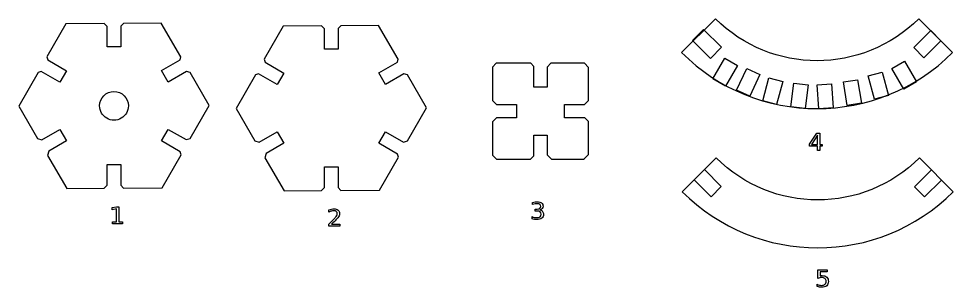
# Model space of a CAD drawing. Extents: x 7 to 424, y 205 to 291.
# Drawn here: x 6.9 to 201.9, y 235 to 291.1 of the extents above; entities that cross this region are included whole.
import ezdxf

# ---------------------------------------------------------------- set-up
doc = ezdxf.new("R2010")
doc.units = 0
doc.layers.add('Layer_1', color=7, linetype='CONTINUOUS')

msp = doc.modelspace()

# ---------------------------------------------------------------- linework, layer by layer
at = {"layer": 'Layer_1', "color": 7}
for points in [[(152.253984, 291.113812), (145.182987, 284.042818)], [(201.751359, 284.042447), (194.679996, 291.113812)], [(152.402569, 262.033048), (145.331574, 254.962053)], [(201.899946, 254.961685), (194.828581, 262.033048)], [(114.115265, 252.284057), (114.115265, 252.71814)], [(71.58782, 250.678721), (71.58782, 251.170682)], [(114.006744, 249.315418), (114.006744, 249.785673)], [(115.048541, 250.931168), (114.628927, 250.931168), (114.628927, 251.331488), (115.067834, 251.331488)], [(72.149713, 248.153813), (73.849868, 248.153813), (73.849868, 247.743846), (71.563704, 247.743846), (71.563704, 248.153813)], [(173.661036, 238.664508), (175.573407, 238.664508), (175.573407, 238.254541), (174.107176, 238.254541), (174.107176, 237.37191)], [(173.661036, 236.855832), (173.661036, 238.664508)], [(173.509107, 235.148441), (173.509107, 235.637989)]]:
    msp.add_lwpolyline(points, dxfattribs=at)
for points in [[(36.614372, 290.155225), (28.716147, 290.119054), (28.148221, 289.550612), (28.147692, 285.203074), (25.347864, 285.203074), (25.347335, 289.455526), (24.701381, 290.101999), (16.727708, 290.066859), (12.757925, 283.128265), (12.92484, 282.505568), (16.832611, 280.24936), (15.432696, 277.824718), (11.569367, 280.055579), (10.897056, 279.875239), (6.861128, 272.820361), (10.802487, 266.071952), (11.69339, 265.833721), (15.424429, 267.987588), (16.824343, 265.56292), (13.125861, 263.428182), (12.880398, 262.511957), (16.881186, 255.662238), (24.718433, 255.697904), (25.347335, 256.326792), (25.347335, 260.66244), (28.147681, 260.66244), (28.147681, 256.305096), (28.737308, 255.715472), (36.767828, 255.750609), (40.733995, 262.68301), (40.564495, 263.314994), (36.662926, 265.568106), (38.062839, 267.992748), (41.79181, 265.839383), (42.67496, 266.076079), (46.63441, 272.997104), (42.631037, 279.851982), (41.9086, 280.04526), (38.071107, 277.829878), (36.671194, 280.254546), (40.557262, 282.497286), (40.723658, 283.11948), (36.614348, 290.155225)], [(81.969049, 289.66754), (74.070824, 289.631369), (73.502898, 289.062928), (73.502369, 284.715389), (70.70254, 284.715389), (70.702011, 288.967842), (70.056057, 289.614314), (62.082384, 289.579175), (58.112602, 282.64058), (58.279517, 282.017883), (62.187288, 279.761675), (60.787373, 277.337033), (56.924043, 279.567894), (56.251732, 279.387554), (52.215804, 272.332676), (56.157164, 265.584267), (57.048067, 265.346036), (60.779104, 267.499903), (62.17902, 265.075235), (58.480537, 262.940497), (58.235075, 262.024271), (62.235863, 255.174553), (70.07311, 255.210219), (70.702011, 255.839107), (70.702011, 260.174755), (73.502359, 260.174755), (73.502359, 255.817411), (74.091985, 255.227787), (82.122505, 255.262924), (86.088672, 262.195325), (85.919172, 262.827308), (82.017603, 265.080421), (83.417516, 267.505062), (87.146487, 265.351698), (88.029637, 265.588394), (91.989087, 272.509419), (87.985714, 279.364297), (87.263277, 279.557576), (83.425784, 277.342193), (82.025871, 279.766861), (85.911939, 282.009602), (86.078335, 282.631796), (81.969025, 289.66754), (81.969049, 289.66754)], [(153.525871, 285.127577), (153.432335, 285.221113), (149.803617, 288.85035), (147.494712, 286.541963), (151.217487, 282.819191)], [(197.179073, 288.614736), (199.300394, 286.493415), (195.764859, 282.95788), (193.643538, 285.079201)], [(154.240939, 282.855817), (156.839015, 281.355818), (154.339015, 277.025691), (151.740939, 278.525691)], [(106.532622, 281.790158), (105.752307, 281.009844), (105.752307, 274.029908), (106.59205, 273.190168), (110.75252, 273.190168), (110.75252, 270.38982), (106.599284, 270.38982), (105.752307, 269.542327), (105.752307, 262.586162), (106.548124, 261.789829), (113.652086, 261.789829), (114.352298, 262.490044), (114.352298, 266.790039), (117.152129, 266.790039), (117.152129, 262.667812), (118.030112, 261.789829), (124.883437, 261.789829), (124.858645, 261.814621), (125.752132, 262.708622), (125.752132, 269.633794), (124.996107, 270.38982), (120.751923, 270.38982), (120.751923, 273.190168), (124.912393, 273.190168), (125.752135, 274.029908), (125.752135, 280.944732), (124.906709, 281.790158), (117.923659, 281.790158), (117.152129, 281.01863), (117.152129, 276.789948), (114.352298, 276.789948), (114.352298, 281.156089), (113.718232, 281.790158)], [(194.189096, 277.907013), (191.59102, 276.407011), (189.09102, 280.73714), (191.689096, 282.23714)], [(159.406651, 274.939695), (156.687726, 276.207552), (158.800819, 280.73909), (161.519743, 279.471235)], [(188.343969, 275.099353), (185.446194, 274.322896), (184.152098, 279.152526), (187.049876, 279.928983)], [(165.017855, 273.18197), (162.120077, 273.958427), (163.414173, 278.788057), (166.31195, 278.0116)], [(170.972824, 272.343188), (167.995185, 272.708795), (168.604531, 277.671526), (171.58217, 277.305917)], [(176.823944, 272.500602), (173.831253, 272.291332), (173.482471, 277.279154), (176.475162, 277.488424)], [(182.717165, 273.430604), (179.754099, 272.961302), (178.971927, 277.899742), (181.934993, 278.369047)], [(173.403763, 267.209213), (174.0163, 267.209213), (174.0163, 264.862758), (174.529964, 264.862758), (174.529964, 264.457615), (174.0163, 264.457615), (174.0163, 263.608745), (173.531575, 263.608745), (173.531575, 264.457615), (171.906179, 264.457615), (171.906179, 264.927872)], [(173.531575, 266.784779), (172.301675, 264.862758), (173.531575, 264.862758)], [(153.487498, 256.046908), (151.366178, 253.92559), (147.830643, 257.461122), (149.951964, 259.582442)], [(197.32766, 259.533971), (199.448978, 257.41265), (195.913446, 253.877116), (193.792126, 255.998436)], [(26.459828, 248.641496), (27.255645, 248.641496), (27.255645, 251.38827), (26.389892, 251.214637), (26.389892, 251.658367), (27.250821, 251.832), (27.737959, 251.832), (27.737959, 248.641496), (28.533775, 248.641496), (28.533775, 248.231529), (26.459828, 248.231529)], [(115.634553, 251.148208)], [(72.149713, 248.153813)]]:
    msp.add_lwpolyline(points, close=True, dxfattribs=at)
for points in [[(194.679996, 291.113812), (182.964312, 279.398348), (163.969666, 279.398348), (152.253984, 291.113812)], [(145.182987, 284.042818), (160.803836, 268.421854), (186.130306, 268.42169), (201.751359, 284.042554)], [(23.747769, 272.908558), (23.747769, 274.565413), (25.090914, 275.908558), (26.747769, 275.908558)], [(26.747769, 275.908558), (28.404624, 275.908558), (29.747768, 274.565413), (29.747768, 272.908558)], [(25.247769, 270.310482), (24.319565, 270.84638), (23.747769, 271.836761), (23.747769, 272.908558)], [(29.747768, 272.908558), (29.747768, 271.836761), (29.175971, 270.84638), (28.247768, 270.310482)], [(28.247768, 270.310482), (27.319565, 269.774584), (26.175972, 269.774584), (25.247769, 270.310482)], [(194.828581, 262.033048), (183.112897, 250.317583), (164.118253, 250.317583), (152.402569, 262.033048)], [(145.331574, 254.962053), (160.952423, 239.34109), (186.278893, 239.340926), (201.899946, 254.961788)], [(114.115265, 252.71814), (114.300153, 252.769586), (114.472981, 252.808171), (114.633751, 252.833895)], [(114.619283, 252.419105), (114.46655, 252.390167), (114.298544, 252.345151), (114.115265, 252.284057)], [(115.048541, 252.462513), (114.915101, 252.462513), (114.772015, 252.448044), (114.619283, 252.419105)], [(114.633751, 252.833895), (114.796131, 252.859618), (114.948863, 252.872479), (115.091948, 252.872479)], [(115.610436, 252.312997), (115.480212, 252.412674), (115.292913, 252.462513), (115.048541, 252.462513)], [(115.091948, 252.872479), (115.461723, 252.872479), (115.754326, 252.788075), (115.969759, 252.619265)], [(115.808186, 251.88856), (115.808186, 252.073447), (115.742269, 252.214926), (115.610436, 252.312997)], [(115.61767, 251.47377), (115.744681, 251.570234), (115.808186, 251.708497), (115.808186, 251.88856)], [(115.969759, 252.619265), (116.185193, 252.452063), (116.29291, 252.225376), (116.29291, 251.939204)], [(116.29291, 251.939204), (116.29291, 251.739848), (116.235836, 251.571037), (116.121688, 251.432773)], [(71.58782, 251.170682), (71.78396, 251.249459), (71.967238, 251.308945), (72.137656, 251.349138)], [(72.130423, 250.919878), (71.961613, 250.866824), (71.780746, 250.786438), (71.58782, 250.678721)], [(72.615147, 250.99946), (72.462414, 250.99946), (72.300839, 250.972933), (72.130423, 250.919878)], [(72.137656, 251.349138), (72.308074, 251.38933), (72.464022, 251.409426), (72.6055, 251.409426)], [(72.6055, 251.409426), (72.978489, 251.409426), (73.275916, 251.316179), (73.497781, 251.129685)], [(73.138456, 250.818593), (73.005016, 250.939171), (72.83058, 250.99946), (72.615147, 250.99946)], [(72.921416, 249.547696), (73.077363, 249.722937), (73.185883, 249.870847), (73.246977, 249.991426)], [(73.341029, 250.350749), (73.341029, 250.542067), (73.273505, 250.698015), (73.138456, 250.818593)], [(73.246977, 249.991426), (73.309678, 250.113613), (73.341029, 250.233387), (73.341029, 250.350749)], [(73.746172, 249.960076), (73.691509, 249.828243), (73.591027, 249.672295), (73.444724, 249.492232)], [(73.497781, 251.129685), (73.719645, 250.943191), (73.830577, 250.693996), (73.830577, 250.382099)], [(73.830577, 250.382099), (73.830577, 250.23419), (73.802442, 250.093516), (73.746172, 249.960076)], [(114.006744, 249.785673), (114.141792, 249.706896), (114.289702, 249.647411), (114.450474, 249.60722)], [(114.954489, 249.546929), (115.259954, 249.546929), (115.492269, 249.607218), (115.651433, 249.727795)], [(115.668314, 250.750302), (115.520405, 250.870879), (115.313814, 250.931168), (115.048541, 250.931168)], [(115.067834, 251.331488), (115.307383, 251.331488), (115.490661, 251.378915), (115.61767, 251.47377)], [(116.121688, 251.432773), (116.007541, 251.296119), (115.845163, 251.201264), (115.634553, 251.148208)], [(115.634553, 251.148208), (115.86767, 251.09837), (116.049341, 250.994672), (116.179566, 250.837117)], [(115.651433, 249.727795), (115.812205, 249.848375), (115.892591, 250.023615), (115.892591, 250.253517)], [(115.892591, 250.253517), (115.892591, 250.465736), (115.817832, 250.631331), (115.668314, 250.750302)], [(116.377315, 250.253517), (116.377315, 249.898214), (116.255129, 249.623296), (116.010756, 249.428763)], [(116.179566, 250.837117), (116.311399, 250.679561), (116.377315, 250.485028), (116.377315, 250.253517)], [(71.563704, 248.153813), (71.748591, 248.34513), (72.000197, 248.601559), (72.318523, 248.923102)], [(73.061288, 249.087088), (72.845853, 248.865225), (72.541995, 248.554133), (72.149713, 248.153813)], [(72.318523, 248.923102), (72.638459, 249.246252), (72.839423, 249.45445), (72.921416, 249.547696)], [(73.444724, 249.492232), (73.404532, 249.445608), (73.27672, 249.310561), (73.061288, 249.087088)], [(114.501115, 249.182783), (114.341952, 249.211721), (114.177162, 249.255933), (114.006744, 249.315418)], [(114.450474, 249.60722), (114.611243, 249.567026), (114.779249, 249.546929), (114.954489, 249.546929)], [(114.968959, 249.136962), (114.817835, 249.136962), (114.661886, 249.152236), (114.501115, 249.182783)], [(116.010756, 249.428763), (115.766383, 249.234229), (115.419118, 249.136962), (114.968959, 249.136962)], [(174.056532, 236.990878), (173.927915, 236.96194), (173.796082, 236.916924), (173.661036, 236.855832)], [(174.447205, 237.034288), (174.316981, 237.034288), (174.186757, 237.019818), (174.056532, 236.990878)], [(174.107176, 237.37191), (174.177915, 237.396026), (174.248654, 237.41371), (174.319393, 237.424964)], [(174.319393, 237.424964), (174.390132, 237.437823), (174.460871, 237.444252), (174.53161, 237.444252)], [(175.107976, 236.814835), (174.945597, 236.961137), (174.725341, 237.034288), (174.447205, 237.034288)], [(174.53161, 237.444252), (174.933539, 237.444252), (175.251866, 237.334125), (175.486592, 237.11387)], [(175.351543, 236.219178), (175.351543, 236.469981), (175.270354, 236.668533), (175.107976, 236.814835)], [(175.107976, 235.623519), (175.270354, 235.769822), (175.351543, 235.968375), (175.351543, 236.219178)], [(175.838681, 236.219178), (175.838681, 235.831719), (175.718102, 235.530273), (175.476945, 235.314841)], [(175.486592, 237.11387), (175.721318, 236.893613), (175.838681, 236.595382), (175.838681, 236.219178)], [(173.509107, 235.637989), (173.6538, 235.559212), (173.803317, 235.500531), (173.957657, 235.461946)], [(173.993831, 235.032686), (173.837884, 235.058409), (173.676309, 235.096994), (173.509107, 235.148441)], [(173.957657, 235.461946), (174.111998, 235.423361), (174.27518, 235.404069), (174.447205, 235.404069)], [(174.456852, 234.994102), (174.305727, 234.994102), (174.151387, 235.006963), (173.993831, 235.032686)], [(174.447205, 235.404069), (174.725341, 235.404069), (174.945597, 235.477219), (175.107976, 235.623519)], [(175.476945, 235.314841), (175.235788, 235.101015), (174.895757, 234.994102), (174.456852, 234.994102)]]:
    msp.add_open_spline(points, degree=3, dxfattribs=at)

doc.saveas('drawing.dxf')
